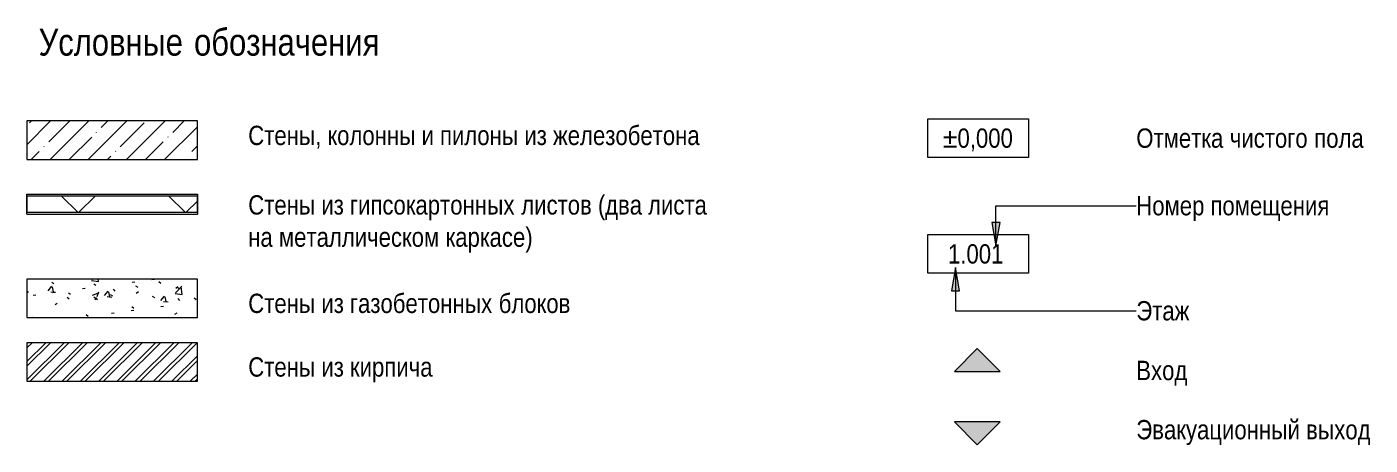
# Model space of a CAD drawing. Header units: millimetres. Extents: x 46431 to 216095, y -43515 to 31605.
# Drawn here: x 215910.4 to 216084.1, y 2216.4 to 2270.6 of the extents above; entities that cross this region are included whole.
import ezdxf

# ---------------------------------------------------------------- set-up
doc = ezdxf.new("R2010")
doc.units = ezdxf.units.MM
doc.layers.add('Линии-4', color=1, linetype='Continuous', lineweight=18, true_color=0xff0000)
doc.layers.add('Элементы узлов-5', color=1, linetype='Continuous', lineweight=18, true_color=0xff0000)
for name, color, linetype, lineweight in [('Текстовые примечания', 7, 'Continuous', 9), ('Тонкие линии', 7, 'Continuous', 18), ('Черная _1 сплошная-1', 7, 'Continuous', 18), ('Элементы узлов-4', 7, 'Continuous', 18)]:
    doc.layers.add(name, color=color, linetype=linetype, lineweight=lineweight)
doc.styles.add('Arial Narrow_3', font='Arial Narrow.ttf', dxfattribs={"height": 2.5})
doc.styles.add('Arial Narrow_4', font='Arial Narrow.ttf', dxfattribs={"height": 3.5})

msp = doc.modelspace()

# ---------------------------------------------------------------- hatches: boundary and pattern name
at = {"layer": 'Текстовые примечания'}
for points in [[(216035.74, 2242.23), (216036.27, 2245.23), (216035.21, 2245.23)], [(216030.51, 2239.42), (216029.98, 2236.42), (216031.04, 2236.42)]]:
    msp.add_hatch(color=256, dxfattribs=at).paths.add_polyline_path(points, flags=0)
at = {"layer": 'Элементы узлов-4'}
h = msp.add_hatch(dxfattribs=at)
h.set_pattern_fill('FP_55', color=256, style=0, pattern_type=2)
h.set_pattern_definition([(45, (214059.9863, 0), (-2.469217, 2.469217), []), (45, (214062.4563, 0), (-2.469217, 2.469217), [4.366, -0.873, 0.034, -0.84])])
h.paths.add_polyline_path([(215932.43, 2253.4), (215932.43, 2258.4), (215910.36, 2258.4), (215910.36, 2253.4)], flags=0)
h = msp.add_hatch(dxfattribs=at)
h.set_pattern_fill('FP_56', color=256, style=0, pattern_type=2)
h.set_pattern_definition([(45, (214059.986, 0), (-6.955102, 6.955102), []), (135, (214059.986, 0), (-6.955102, -6.955102), [])])
h.paths.add_polyline_path([(215932.43, 2246.57), (215932.43, 2248.68), (215910.36, 2248.68), (215910.36, 2246.57)], flags=0)
h = msp.add_hatch(dxfattribs=at)
h.set_pattern_fill('FP_57', color=256, style=0, pattern_type=2)
h.set_pattern_definition([(50, (214059.986, 0), (7.287275, -0.637261), [0.762, -8.382]), (355, (214059.986, 0), (-1.409327, 7.64191), [0.61, -6.706]), (100.451, (214060.593, -0.053), (5.877948, 7.004428), [0.648, -7.124]), (46.184, (214059.986, 2.032), (10.84306, -1.681252), [1.143, -12.573]), (96.636, (214060.89, 1.892), (9.495948, 9.89667), [0.971, -10.685]), (351.184, (214059.986, 2.032), (9.495953, 9.896555), [0.914, -10.058]), (21, (214061.002, 1.524), (6.064644, -4.090302), [0.762, -8.382]), (326, (214061.002, 1.524), (2.472247, 7.36702), [0.61, -6.706]), (71.451, (214061.507, 1.183), (8.536783, 3.276526), [0.648, -7.124]), (37.5, (214059.9863, 0), (0.1236133, 3.382164), [0.335, -6.289, 0.335, -6.472, -6.731]), (37.5, (214059.9863, 0), (0.1236133, 3.382164), [-13.432, 0.335, -6.396]), (7.5, (214059.9863, 0), (2.6728276, 4.007156), [0.335, -3.546, 0.335, -6.137, -2.565]), (7.5, (214059.9863, 0), (2.6728276, 4.007156), [-10.353, 0.335, -2.23]), (327.5, (214057.7203, 0), (5.4234019, -0.2288281), [0.335, -2.205, 0.335, -7.59, -10.516]), (327.5, (214057.7203, 0), (5.4234019, -0.2288281), [-10.465, 0.335, -10.18]), (317.5, (214056.7043, 0), (5.924998, 1.017432), [0.335, -2.967, 0.335, -4.928, -7.468]), (317.5, (214056.7043, 0), (5.924998, 1.017432), [-8.565, 0.335, -7.132])])
h.paths.add_polyline_path([(215932.43, 2232.93), (215932.43, 2237.93), (215910.36, 2237.93), (215910.36, 2232.93)], flags=0)
h = msp.add_hatch(dxfattribs=at)
h.set_pattern_fill('FP_58', color=256, style=0, pattern_type=2)
h.set_pattern_definition([(45, (214059.9863, 0), (-1.185111, 1.185111), []), (45, (214060.5963, 0), (-1.185111, 1.185111), [])])
h.paths.add_polyline_path([(215932.43, 2224.68), (215932.43, 2229.68), (215910.36, 2229.68), (215910.36, 2224.68)], flags=0)
msp.add_hatch(color=256, dxfattribs=at).paths.add_polyline_path([(216036.29, 2225.97), (216033.32, 2228.93), (216030.36, 2225.97)], flags=0)
at = {"layer": 'Элементы узлов-5'}
msp.add_hatch(color=256, dxfattribs=at).paths.add_polyline_path([(216033.32, 2216.47), (216036.29, 2219.44), (216030.36, 2219.44)], flags=0)

# ---------------------------------------------------------------- linework, layer by layer
at = {"layer": 'Линии-4'}
for p, q in [((216036.29, 2219.44), (216030.36, 2219.44)), ((216030.36, 2219.44), (216033.32, 2216.47)), ((216033.32, 2216.47), (216036.29, 2219.44))]:
    msp.add_line(p, q, dxfattribs=at)
at = {"layer": 'Текстовые примечания'}
for p, q in [((216035.74, 2247.43), (216053.89, 2247.43)), ((216035.74, 2242.23), (216035.74, 2247.43)), ((216036.27, 2245.23), (216035.21, 2245.23)), ((216035.21, 2245.23), (216035.74, 2242.23)), ((216035.74, 2242.23), (216036.27, 2245.23)), ((216030.51, 2239.42), (216029.98, 2236.42)), ((216031.04, 2236.42), (216030.51, 2239.42)), ((216030.51, 2239.42), (216030.51, 2233.82)), ((216029.98, 2236.42), (216031.04, 2236.42)), ((216030.51, 2233.82), (216053.89, 2233.82))]:
    msp.add_line(p, q, dxfattribs=at)
at = {"layer": 'Тонкие линии'}
for p, q in [((215932.43, 2258.4), (215910.36, 2258.4)), ((215910.36, 2258.4), (215910.36, 2253.4)), ((215932.43, 2253.4), (215932.43, 2258.4)), ((216026.94, 2258.69), (216039.94, 2258.69)), ((216026.94, 2253.69), (216026.94, 2258.69)), ((216039.94, 2258.69), (216039.94, 2253.69)), ((215910.36, 2253.4), (215932.43, 2253.4)), ((216039.94, 2253.69), (216026.94, 2253.69)), ((215910.36, 2246.31), (215910.36, 2248.93)), ((215910.36, 2248.93), (215932.43, 2248.93)), ((215932.43, 2248.93), (215932.43, 2246.31)), ((215932.43, 2248.68), (215910.36, 2248.68)), ((215910.36, 2248.68), (215910.36, 2246.57)), ((215932.43, 2246.57), (215932.43, 2248.68)), ((215910.36, 2246.57), (215932.43, 2246.57)), ((215910.36, 2246.31), (215932.43, 2246.31)), ((216026.94, 2243.69), (216039.94, 2243.69)), ((216026.94, 2238.69), (216026.94, 2243.69)), ((216039.94, 2243.69), (216039.94, 2238.69)), ((216039.94, 2238.69), (216026.94, 2238.69)), ((215932.43, 2237.93), (215910.36, 2237.93)), ((215910.36, 2237.93), (215910.36, 2232.93)), ((215932.43, 2232.93), (215932.43, 2237.93)), ((215910.36, 2232.93), (215932.43, 2232.93)), ((215932.43, 2229.68), (215910.36, 2229.68)), ((215910.36, 2229.68), (215910.36, 2224.68)), ((215932.43, 2224.68), (215932.43, 2229.68)), ((215910.36, 2224.68), (215932.43, 2224.68))]:
    msp.add_line(p, q, dxfattribs=at)
at = {"layer": 'Черная _1 сплошная-1'}
for p, q in [((216033.32, 2228.93), (216030.36, 2225.97)), ((216036.29, 2225.97), (216033.32, 2228.93)), ((216030.36, 2225.97), (216036.29, 2225.97))]:
    msp.add_line(p, q, dxfattribs=at)

# ---------------------------------------------------------------- texts
at = {"layer": 'Текстовые примечания', "attachment_point": 1}
for s, insert, char_height, width, style in [('Условные', (215911.88, 2270.36), 3.5, 23.0084, 'Arial Narrow_4'), ('\\fArial Narrow|b0|i0|c204|p34|; ', (215930.86, 2270.36), 3.5, 1.3629, 'Arial Narrow_4'), ('обозначения', (215931.99, 2270.36), 3.5, 29.3418, 'Arial Narrow_4'), ('Стены', (215939, 2257.78), 2.5, 10.5021, 'Arial Narrow_3'), ('\\fArial Narrow|b0|i0|c204|p34|; ', (215960.63, 2257.78), 2.5, 0.962, 'Arial Narrow_3'), ('\\fArial Narrow|b0|i0|c204|p34|; ', (215963.01, 2257.78), 2.5, 0.962, 'Arial Narrow_3'), ('\\fArial Narrow|b0|i0|c204|p34|; ', (215973.93, 2257.78), 2.5, 0.962, 'Arial Narrow_3'), ('\\fArial Narrow|b0|i0|c204|p34|; ', (215977.63, 2257.78), 2.5, 0.962, 'Arial Narrow_3'), ('железобетона', (215978.42, 2257.78), 2.5, 23.0084, 'Arial Narrow_3'), ('±0,000', (216028.84, 2257.43), 2.5, 10.9831, 'Arial Narrow_3'), ('Отметка', (216053.89, 2257.43), 2.5, 13.7089, 'Arial Narrow_3'), ('колонны', (215949.25, 2257.78), 2.5, 13.789, 'Arial Narrow_3'), ('\\fArial Narrow|b0|i0|c204|p34|;и', (215961.42, 2257.78), 2.5, 1.9241, 'Arial Narrow_3'), ('пилоны', (215963.81, 2257.78), 2.5, 12.2658, 'Arial Narrow_3'), ('из', (215974.72, 2257.78), 2.5, 3.5274, 'Arial Narrow_3'), ('\\fArial Narrow|b0|i0|c204|p34|; ', (216065.2, 2257.43), 2.5, 0.962, 'Arial Narrow_3'), ('чистого', (216065.99, 2257.43), 2.5, 12.2658, 'Arial Narrow_3'), ('\\fArial Narrow|b0|i0|c204|p34|; ', (216076.11, 2257.43), 2.5, 0.962, 'Arial Narrow_3'), ('пола', (216076.91, 2257.43), 2.5, 7.7764, 'Arial Narrow_3'), (', ', (215947.67, 2257.78), 2.5, 1.9241, 'Arial Narrow_3'), ('Стены', (215939, 2248.78), 2.5, 10.5021, 'Arial Narrow_3'), ('\\fArial Narrow|b0|i0|c204|p34|; ', (215947.67, 2248.78), 2.5, 0.962, 'Arial Narrow_3'), ('\\fArial Narrow|b0|i0|c204|p34|; ', (215951.37, 2248.78), 2.5, 0.962, 'Arial Narrow_3'), ('\\fArial Narrow|b0|i0|c204|p34|; ', (215973.53, 2248.78), 2.5, 0.962, 'Arial Narrow_3'), (' (', (215983.45, 2248.78), 2.5, 2.0844, 'Arial Narrow_3'), ('\\fArial Narrow|b0|i0|c204|p34|; ', (215989.93, 2248.78), 2.5, 0.962, 'Arial Narrow_3'), ('из', (215948.46, 2248.78), 2.5, 3.5274, 'Arial Narrow_3'), ('гипсокартонных', (215952.16, 2248.78), 2.5, 25.8945, 'Arial Narrow_3'), ('листов', (215974.32, 2248.78), 2.5, 11.0633, 'Arial Narrow_3'), ('два', (215985.17, 2248.78), 2.5, 5.7721, 'Arial Narrow_3'), ('листа', (215990.73, 2248.78), 2.5, 9.2194, 'Arial Narrow_3'), ('Номер', (216053.89, 2248.68), 2.5, 10.6624, 'Arial Narrow_3'), ('\\fArial Narrow|b0|i0|c204|p34|; ', (216062.69, 2248.68), 2.5, 0.962, 'Arial Narrow_3'), ('помещения', (216063.48, 2248.68), 2.5, 18.7595, 'Arial Narrow_3'), ('на', (215939, 2244.61), 2.5, 3.8481, 'Arial Narrow_3'), ('\\fArial Narrow|b0|i0|c204|p34|; ', (215942.18, 2244.61), 2.5, 0.962, 'Arial Narrow_3'), ('металлическом', (215942.97, 2244.61), 2.5, 25.173, 'Arial Narrow_3'), ('\\fArial Narrow|b0|i0|c204|p34|; ', (215963.74, 2244.61), 2.5, 0.962, 'Arial Narrow_3'), ('каркасе', (215964.53, 2244.61), 2.5, 12.5063, 'Arial Narrow_3'), ('\\fArial Narrow|b0|i0|c204|p34|;)', (215974.85, 2244.61), 2.5, 1.1224, 'Arial Narrow_3'), ('1.001', (216029.53, 2242.43), 2.5, 8.6582, 'Arial Narrow_3'), ('Стены', (215939, 2236.03), 2.5, 10.5021, 'Arial Narrow_3'), ('\\fArial Narrow|b0|i0|c204|p34|; ', (215947.67, 2236.03), 2.5, 0.962, 'Arial Narrow_3'), ('из', (215948.46, 2236.03), 2.5, 3.5274, 'Arial Narrow_3'), ('\\fArial Narrow|b0|i0|c204|p34|; ', (215951.37, 2236.03), 2.5, 0.962, 'Arial Narrow_3'), ('газобетонных', (215952.16, 2236.03), 2.5, 22.3671, 'Arial Narrow_3'), ('\\fArial Narrow|b0|i0|c204|p34|; ', (215970.62, 2236.03), 2.5, 0.962, 'Arial Narrow_3'), ('блоков', (215971.41, 2236.03), 2.5, 11.2236, 'Arial Narrow_3'), ('Этаж', (216053.89, 2235.07), 2.5, 8.3376, 'Arial Narrow_3'), ('Стены', (215939, 2227.79), 2.5, 10.5021, 'Arial Narrow_3'), ('\\fArial Narrow|b0|i0|c204|p34|; ', (215947.67, 2227.79), 2.5, 0.962, 'Arial Narrow_3'), ('из', (215948.46, 2227.79), 2.5, 3.5274, 'Arial Narrow_3'), ('\\fArial Narrow|b0|i0|c204|p34|; ', (215951.37, 2227.79), 2.5, 0.962, 'Arial Narrow_3'), ('кирпича', (215952.16, 2227.79), 2.5, 12.9873, 'Arial Narrow_3'), ('Вход', (216053.89, 2227.34), 2.5, 8.0169, 'Arial Narrow_3'), ('Эвакуационный', (216053.89, 2219.67), 2.5, 25.654, 'Arial Narrow_3'), ('\\fArial Narrow|b0|i0|c204|p34|; ', (216075.05, 2219.67), 2.5, 0.962, 'Arial Narrow_3'), ('выход', (216075.85, 2219.67), 2.5, 10.1013, 'Arial Narrow_3')]:
    msp.add_mtext(s, dxfattribs=dict(at, insert=insert, char_height=char_height, width=width, style=style))

doc.saveas('drawing.dxf')
